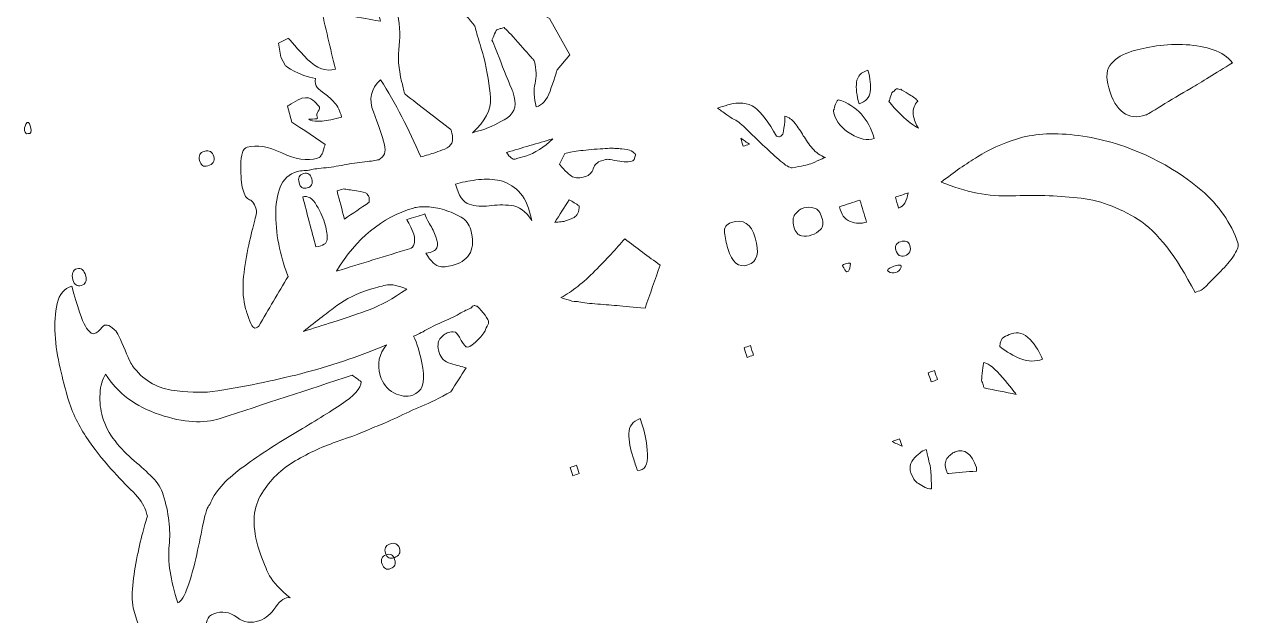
# Model space of a CAD drawing. Header units: millimetres. Extents: x 300.3 to 376.3, y -228.9 to -193.5.
# Drawn here: x 301.38 to 309.48, y -203.67 to -199.72 of the extents above; entities that cross this region are included whole.
import ezdxf

# ---------------------------------------------------------------- set-up
doc = ezdxf.new("R2010")
doc.units = ezdxf.units.MM
doc.header["$MEASUREMENT"] = 0
doc.layers.add('Homecoming', color=7, linetype='Continuous', lineweight=0)

msp = doc.modelspace()

# ---------------------------------------------------------------- linework, layer by layer
at = {"layer": 'Homecoming', "color": 18, "lineweight": 9, "true_color": 0x000000}
for points, knots in [([(302.9309, -200.9654), (302.9328, -200.9732), (302.9276, -201.0007), (302.9154, -201.0474), (302.9032, -201.0941), (302.8894, -201.1518), (302.8741, -201.2213), (302.859, -201.2905), (302.8483, -201.3604), (302.8431, -201.4313), (302.838, -201.5022), (302.8432, -201.5652), (302.8587, -201.621), (302.8609, -201.6287), (302.8696, -201.6566), (302.8862, -201.7032), (302.9024, -201.7502), (302.9225, -201.7612), (302.9462, -201.7365), (303.0107, -201.6256), (303.0757, -201.5151), (303.1411, -201.405), (303.1198, -201.3514), (303.1014, -201.2888), (303.0849, -201.2165), (303.0684, -201.1438), (303.0599, -201.0711), (303.0596, -200.9988), (303.0588, -200.9257), (303.0683, -200.8629), (303.0887, -200.81), (303.1086, -200.7571), (303.1472, -200.7229), (303.2043, -200.7065), (303.2159, -200.7034), (303.2304, -200.7008), (303.2485, -200.7001), (303.2667, -200.6991), (303.279, -200.6981), (303.2845, -200.6964), (303.3017, -200.6916), (303.3322, -200.6868), (303.3776, -200.6822), (303.4223, -200.678), (303.468, -200.6711), (303.5147, -200.6622), (303.5617, -200.6528), (303.6073, -200.646), (303.652, -200.6415), (303.6969, -200.6369), (303.7279, -200.6324), (303.7452, -200.6274), (303.7826, -200.6079), (303.7959, -200.5748), (303.784, -200.528), (303.768, -200.4651), (303.743, -200.3928), (303.7102, -200.3092), (303.6771, -200.226), (303.6931, -200.154), (303.7578, -200.0947), (303.8574, -200.252), (303.9463, -200.4236), (304.0255, -200.609), (304.0426, -200.6041), (304.0598, -200.5991), (304.077, -200.5941), (304.1053, -200.5858), (304.1419, -200.5733), (304.1865, -200.5563), (304.2311, -200.5389), (304.2466, -200.5032), (304.2327, -200.4494), (304.2307, -200.4418), (304.2288, -200.4341), (304.2268, -200.4265), (304.1239, -200.3481), (304.0211, -200.2688), (303.9186, -200.1885), (303.9118, -200.1611), (303.905, -200.1338), (303.8983, -200.1064), (303.8773, -200.02), (303.8717, -199.9399), (303.8814, -199.8664), (303.891, -199.7926), (303.886, -199.7127), (303.8658, -199.6259), (303.9463, -199.605), (304.0345, -199.5926), (304.1312, -199.5882), (304.2275, -199.5835), (304.3123, -199.6337), (304.3859, -199.7378), (304.3894, -199.7531), (304.3992, -199.7877), (304.4152, -199.8408), (304.4312, -199.8942), (304.4412, -199.9284), (304.4453, -199.9438), (304.4699, -200.0439), (304.4846, -200.1344), (304.4901, -200.2152), (304.495, -200.2957), (304.4549, -200.3731), (304.3699, -200.4473), (304.3928, -200.4407), (304.4157, -200.4341), (304.4386, -200.4275), (304.4727, -200.4177), (304.5208, -200.3955), (304.5822, -200.3614), (304.6437, -200.3274), (304.6659, -200.276), (304.6485, -200.2074), (304.6456, -200.1959), (304.6427, -200.1844), (304.6398, -200.1729), (304.6285, -200.1515), (304.6051, -200.0969), (304.5711, -200.0078), (304.5366, -199.9189), (304.5132, -199.8593), (304.4997, -199.8304), (304.5041, -199.8212), (304.5094, -199.8073), (304.5174, -199.7888), (304.5247, -199.7701), (304.5321, -199.7601), (304.5374, -199.7587), (304.5432, -199.7571), (304.549, -199.7556), (304.5547, -199.754), (304.5633, -199.7517), (304.5718, -199.7494), (304.5804, -199.7471), (304.5956, -199.7594), (304.6264, -199.792), (304.6727, -199.8449), (304.7193, -199.8972), (304.7511, -199.9334), (304.7685, -199.9531), (304.776, -199.959), (304.7807, -199.9661), (304.7826, -199.9737), (304.7957, -200.0267), (304.7977, -200.0752), (304.7871, -200.119), (304.7763, -200.1628), (304.779, -200.215), (304.7947, -200.2757), (304.8348, -200.2643), (304.8653, -200.2289), (304.8873, -200.1701), (304.9087, -200.1111), (304.9343, -200.029), (304.9343, -200.029), (304.9343, -200.029), (305.0184, -199.929), (305.0184, -199.929), (305.0184, -199.929), (304.883, -199.6862), (304.883, -199.6862), (304.883, -199.6862), (304.7756, -199.6232), (304.7756, -199.6232), (304.7756, -199.6232), (304.6519, -199.5542), (304.6255, -199.5326), (304.5992, -199.5107), (304.5791, -199.4974), (304.5657, -199.493), (304.5453, -199.4816), (304.5041, -199.4825), (304.443, -199.4944), (304.3817, -199.5061), (304.339, -199.4861), (304.3147, -199.4348), (304.3986, -199.4296), (304.4698, -199.407), (304.5276, -199.3675), (304.5855, -199.3282), (304.5995, -199.2428), (304.5698, -199.1111), (304.5647, -199.0876), (304.5486, -199.0715), (304.5222, -199.0616), (304.4956, -199.0515), (304.4766, -199.0483), (304.4649, -199.0511), (304.4744, -199.0939), (304.484, -199.1366), (304.4936, -199.1793), (304.4881, -199.1807), (304.4814, -199.1844), (304.4734, -199.1907), (304.4659, -199.1967), (304.4588, -199.2003), (304.4531, -199.2018), (304.4415, -199.2047), (304.4164, -199.1987), (304.3764, -199.1843), (304.3364, -199.1696), (304.3119, -199.1672), (304.3019, -199.1782), (304.2962, -199.1796), (304.293, -199.1988), (304.2922, -199.2364), (304.2917, -199.2737), (304.2891, -199.2969), (304.2852, -199.3063), (304.2751, -199.3168), (304.2679, -199.3233), (304.2622, -199.3247), (304.2555, -199.3222), (304.2488, -199.3197), (304.2422, -199.3173), (304.2259, -199.2718), (304.2009, -199.2095), (304.1681, -199.1308), (304.1359, -199.0519), (304.0907, -199.0192), (304.033, -199.0334), (304.0485, -199.1045), (304.0642, -199.1755), (304.0801, -199.2463), (304.017, -199.2621), (303.9731, -199.2627), (303.9485, -199.2481), (303.9237, -199.2333), (303.9041, -199.213), (303.8895, -199.1878), (303.8743, -199.162), (303.8605, -199.1401), (303.8475, -199.1226), (303.8346, -199.1052), (303.8108, -199.1003), (303.7762, -199.1087), (303.7129, -199.1242), (303.653, -199.1622), (303.5961, -199.2224), (303.5399, -199.2826), (303.4899, -199.3392), (303.4474, -199.3923), (303.5005, -199.4127), (303.559, -199.4445), (303.6238, -199.4872), (303.6879, -199.5294), (303.7297, -199.59), (303.748, -199.6692), (303.7507, -199.6811), (303.7535, -199.693), (303.7563, -199.7049), (303.7181, -199.6979), (303.656, -199.6872), (303.57, -199.6713), (303.4841, -199.6558), (303.4137, -199.6336), (303.3586, -199.6054), (303.3907, -199.7455), (303.4234, -199.8852), (303.4569, -200.0243), (303.394, -200.0411), (303.3322, -200.0201), (303.272, -199.9591), (303.212, -199.8985), (303.1439, -199.8179), (303.1439, -199.8179), (303.1439, -199.8179), (303.0773, -199.8507), (303.0773, -199.8507), (303.0773, -199.8507), (303.0943, -199.9451), (303.0943, -199.9451), (303.0943, -199.9451), (303.1253, -200.0009), (303.1253, -200.0009), (303.1253, -200.0009), (303.2113, -200.0691), (303.325, -200.0853), (303.3192, -200.1123), (303.323, -200.1326), (303.3353, -200.1461), (303.3476, -200.1597), (303.3651, -200.1743), (303.3871, -200.1894), (303.4091, -200.2044), (303.4303, -200.2242), (303.4517, -200.2479), (303.4728, -200.2717), (303.4882, -200.3034), (303.4981, -200.3432), (303.3954, -200.3719), (303.3253, -200.3787), (303.2876, -200.3633), (303.2504, -200.348), (303.3541, -200.3672), (303.3362, -200.3423), (303.3177, -200.3175), (303.3687, -200.29), (303.3455, -200.2706), (303.3223, -200.2511), (303.3028, -200.1994), (303.2339, -200.2179), (303.211, -200.2241), (303.1377, -200.2706), (303.1377, -200.2706), (303.1377, -200.2706), (303.1672, -200.3776), (303.1672, -200.3776), (303.1672, -200.3776), (303.3204, -200.4775), (303.3883, -200.5264), (303.3846, -200.5357), (303.3803, -200.5499), (303.3759, -200.5682), (303.3709, -200.5866), (303.3664, -200.5962), (303.3605, -200.5978), (303.3626, -200.606), (303.3546, -200.6124), (303.338, -200.6171), (303.2693, -200.6367), (303.1896, -200.6255), (303.0994, -200.5822), (303.0088, -200.539), (302.932, -200.5262), (302.8691, -200.5437), (302.8407, -200.5516), (302.8265, -200.5925), (302.8265, -200.6658), (302.8266, -200.7387), (302.8311, -200.7915), (302.8394, -200.8239), (302.8495, -200.8638), (302.8647, -200.8875), (302.885, -200.8946), (302.9052, -200.9018), (302.9204, -200.9253), (302.9309, -200.9654)], [0, 0, 0, 0, 1, 1, 1, 2, 2, 2, 3, 3, 3, 4, 4, 4, 5, 5, 5, 6, 6, 6, 7, 7, 7, 8, 8, 8, 9, 9, 9, 10, 10, 10, 11, 11, 11, 12, 12, 12, 13, 13, 13, 14, 14, 14, 15, 15, 15, 16, 16, 16, 17, 17, 17, 18, 18, 18, 19, 19, 19, 20, 20, 20, 21, 21, 21, 22, 22, 22, 23, 23, 23, 24, 24, 24, 25, 25, 25, 26, 26, 26, 27, 27, 27, 28, 28, 28, 29, 29, 29, 30, 30, 30, 31, 31, 31, 32, 32, 32, 33, 33, 33, 34, 34, 34, 35, 35, 35, 36, 36, 36, 37, 37, 37, 38, 38, 38, 39, 39, 39, 40, 40, 40, 41, 41, 41, 42, 42, 42, 43, 43, 43, 44, 44, 44, 45, 45, 45, 46, 46, 46, 47, 47, 47, 48, 48, 48, 49, 49, 49, 50, 50, 50, 51, 51, 51, 52, 52, 52, 53, 53, 53, 54, 54, 54, 55, 55, 55, 56, 56, 56, 57, 57, 57, 58, 58, 58, 59, 59, 59, 60, 60, 60, 61, 61, 61, 62, 62, 62, 63, 63, 63, 64, 64, 64, 65, 65, 65, 66, 66, 66, 67, 67, 67, 68, 68, 68, 69, 69, 69, 70, 70, 70, 71, 71, 71, 72, 72, 72, 73, 73, 73, 74, 74, 74, 75, 75, 75, 76, 76, 76, 77, 77, 77, 78, 78, 78, 79, 79, 79, 80, 80, 80, 81, 81, 81, 82, 82, 82, 83, 83, 83, 84, 84, 84, 85, 85, 85, 86, 86, 86, 87, 87, 87, 88, 88, 88, 89, 89, 89, 90, 90, 90, 91, 91, 91, 92, 92, 92, 93, 93, 93, 94, 94, 94, 95, 95, 95, 96, 96, 96, 97, 97, 97, 98, 98, 98, 99, 99, 99, 100, 100, 100, 101, 101, 101, 102, 102, 102, 103, 103, 103, 104, 104, 104, 105, 105, 105, 106, 106, 106, 107, 107, 107, 108, 108, 108, 109, 109, 109, 110, 110, 110, 111, 111, 111, 112, 112, 112, 113, 113, 113, 113]), ([(308.7632, -199.9049), (308.8086, -199.8909), (308.8632, -199.8788), (308.9289, -199.8691), (308.994, -199.8595), (309.0594, -199.8568), (309.1255, -199.8609), (309.1913, -199.8653), (309.2522, -199.8761), (309.3065, -199.8945), (309.3609, -199.9124), (309.4035, -199.9414), (309.4337, -199.9811), (309.3183, -200.0536), (309.2263, -200.1101), (309.1581, -200.1504), (309.0893, -200.1904), (309.0231, -200.2297), (308.9604, -200.2684), (308.8969, -200.307), (308.8631, -200.3273), (308.8573, -200.3292), (308.739, -200.3681), (308.6558, -200.3083), (308.6098, -200.1487), (308.5887, -200.0755), (308.5949, -200.0209), (308.6281, -199.9852), (308.6611, -199.9491), (308.7065, -199.9226), (308.7632, -199.9049)], [0, 0, 0, 0, 1, 1, 1, 2, 2, 2, 3, 3, 3, 4, 4, 4, 5, 5, 5, 6, 6, 6, 7, 7, 7, 8, 8, 8, 9, 9, 9, 10, 10, 10, 10]), ([(307.0051, -200.0307), (307.0204, -200.087), (307.0253, -200.1351), (307.0211, -200.1746), (307.0161, -200.2143), (306.991, -200.2408), (306.9458, -200.2548), (306.9299, -200.1981), (306.9248, -200.1503), (306.9295, -200.1106), (306.9343, -200.0708), (306.9593, -200.0444), (307.0051, -200.0307)], [0, 0, 0, 0, 1, 1, 1, 2, 2, 2, 3, 3, 3, 4, 4, 4, 4]), ([(307.1958, -200.1558), (307.2014, -200.154), (307.2058, -200.1543), (307.2101, -200.157), (307.2138, -200.1596), (307.2185, -200.16), (307.224, -200.1583), (307.2318, -200.1636), (307.2502, -200.1749), (307.28, -200.1923), (307.3095, -200.2098), (307.3287, -200.2249), (307.3385, -200.2368), (307.3136, -200.2596), (307.3034, -200.2892), (307.3076, -200.3258), (307.3119, -200.3625), (307.3234, -200.3926), (307.3428, -200.417), (307.3064, -200.3981), (307.2691, -200.3699), (307.2312, -200.3326), (307.1927, -200.2951), (307.1639, -200.2642), (307.1451, -200.2396), (307.1487, -200.2307), (307.1528, -200.2181), (307.1577, -200.2015), (307.1622, -200.1849), (307.1672, -200.1756), (307.1731, -200.1738), (307.1788, -200.1721), (307.1823, -200.1691), (307.1847, -200.1647), (307.1865, -200.1602), (307.1903, -200.1575), (307.1958, -200.1558)], [0, 0, 0, 0, 1, 1, 1, 2, 2, 2, 3, 3, 3, 4, 4, 4, 5, 5, 5, 6, 6, 6, 7, 7, 7, 8, 8, 8, 9, 9, 9, 10, 10, 10, 11, 11, 11, 12, 12, 12, 12]), ([(306.3953, -200.4699), (306.3442, -200.3763), (306.2966, -200.3128), (306.2508, -200.2799), (306.2053, -200.2464), (306.1454, -200.2408), (306.0711, -200.2628), (306.0484, -200.2696), (306.0257, -200.2763), (306.003, -200.2831), (306.0181, -200.2944), (306.0391, -200.3097), (306.0659, -200.3293), (306.0926, -200.3487), (306.1128, -200.3601), (306.1259, -200.3643), (306.1489, -200.3809), (306.177, -200.4057), (306.2107, -200.4384), (306.2442, -200.4711), (306.2803, -200.5054), (306.3175, -200.5405), (306.355, -200.5759), (306.3905, -200.6078), (306.4232, -200.6365), (306.4556, -200.665), (306.4816, -200.6802), (306.5008, -200.6821), (306.5649, -200.6695), (306.6031, -200.6615), (306.6141, -200.658), (306.6256, -200.6543), (306.6436, -200.6467), (306.6679, -200.6351), (306.6926, -200.6234), (306.7103, -200.6162), (306.7218, -200.6125), (306.6871, -200.6003), (306.6584, -200.5803), (306.6356, -200.5524), (306.6121, -200.5251), (306.5924, -200.4964), (306.5746, -200.4672), (306.5575, -200.4376), (306.5388, -200.4101), (306.5198, -200.385), (306.5005, -200.3599), (306.4773, -200.3436), (306.4509, -200.3362), (306.4526, -200.3431), (306.4522, -200.363), (306.4484, -200.3951), (306.4446, -200.4273), (306.4415, -200.4478), (306.4378, -200.4569), (306.4282, -200.4676), (306.4211, -200.4737), (306.4154, -200.4755), (306.4087, -200.4736), (306.402, -200.4718), (306.3953, -200.4699)], [0, 0, 0, 0, 1, 1, 1, 2, 2, 2, 3, 3, 3, 4, 4, 4, 5, 5, 5, 6, 6, 6, 7, 7, 7, 8, 8, 8, 9, 9, 9, 10, 10, 10, 11, 11, 11, 12, 12, 12, 13, 13, 13, 14, 14, 14, 15, 15, 15, 16, 16, 16, 17, 17, 17, 18, 18, 18, 19, 19, 19, 20, 20, 20, 20]), ([(306.809, -200.2275), (306.9306, -200.2674), (307.0098, -200.3538), (307.0476, -200.4869), (307.0019, -200.5012), (306.9496, -200.4908), (306.8906, -200.4557), (306.8315, -200.4205), (306.7941, -200.3743), (306.7785, -200.3175), (306.7775, -200.314), (306.7766, -200.3104), (306.7756, -200.3068), (306.7736, -200.2999), (306.7753, -200.2951), (306.781, -200.2935), (306.779, -200.2865), (306.7817, -200.2744), (306.7894, -200.2566), (306.7964, -200.2387), (306.8036, -200.2292), (306.809, -200.2275)], [0, 0, 0, 0, 1, 1, 1, 2, 2, 2, 3, 3, 3, 4, 4, 4, 5, 5, 5, 6, 6, 6, 7, 7, 7, 7]), ([(301.4089, -200.4535), (301.3973, -200.4567), (301.3897, -200.4498), (301.3858, -200.4331), (301.3838, -200.4245), (301.3863, -200.4102), (301.394, -200.3904), (301.4069, -200.369), (301.4176, -200.3752), (301.4257, -200.409), (301.4336, -200.4427), (301.4278, -200.4576), (301.4089, -200.4535)], [0, 0, 0, 0, 1, 1, 1, 2, 2, 2, 3, 3, 3, 4, 4, 4, 4]), ([(304.9054, -200.4881), (304.8028, -200.5183), (304.7001, -200.5485), (304.5974, -200.5787), (304.6189, -200.6132), (304.6379, -200.6281), (304.6552, -200.623), (304.678, -200.6163), (304.7009, -200.6095), (304.7238, -200.6027), (304.7864, -200.5843), (304.8467, -200.5458), (304.9054, -200.4881)], [0, 0, 0, 0, 1, 1, 1, 2, 2, 2, 3, 3, 3, 4, 4, 4, 4]), ([(306.2164, -200.5249), (306.1971, -200.5111), (306.1778, -200.4974), (306.1584, -200.4836), (306.1634, -200.5018), (306.1684, -200.52), (306.1734, -200.5381), (306.1877, -200.5337), (306.2021, -200.5293), (306.2164, -200.5249)], [0, 0, 0, 0, 1, 1, 1, 2, 2, 2, 3, 3, 3, 3]), ([(307.9942, -200.4899), (307.898, -200.5211), (307.8115, -200.56), (307.7357, -200.6072), (307.6599, -200.6544), (307.579, -200.7107), (307.4932, -200.7766), (307.6554, -200.8441), (307.8121, -200.8739), (307.9623, -200.8681), (308.1127, -200.8625), (308.2587, -200.8666), (308.3998, -200.8809), (308.5412, -200.8947), (308.6757, -200.9434), (308.8049, -201.0253), (308.9341, -201.1071), (309.0593, -201.2704), (309.1848, -201.5119), (309.1987, -201.5068), (309.2126, -201.5015), (309.2266, -201.4964), (309.2322, -201.4943), (309.2493, -201.4788), (309.2771, -201.4507), (309.3053, -201.4221), (309.3358, -201.3914), (309.3684, -201.3577), (309.401, -201.324), (309.4276, -201.2911), (309.4482, -201.2586), (309.4689, -201.226), (309.4757, -201.2003), (309.4695, -201.1815), (309.4254, -201.048), (309.344, -200.9312), (309.2247, -200.8297), (309.1053, -200.7281), (308.9725, -200.646), (308.8263, -200.5834), (308.6797, -200.5202), (308.5318, -200.4801), (308.381, -200.4633), (308.2305, -200.4467), (308.1012, -200.4553), (307.9942, -200.4899)], [0, 0, 0, 0, 1, 1, 1, 2, 2, 2, 3, 3, 3, 4, 4, 4, 5, 5, 5, 6, 6, 6, 7, 7, 7, 8, 8, 8, 9, 9, 9, 10, 10, 10, 11, 11, 11, 12, 12, 12, 13, 13, 13, 14, 14, 14, 15, 15, 15, 15]), ([(302.6461, -200.6059), (302.638, -200.5736), (302.6169, -200.5622), (302.5828, -200.5717), (302.554, -200.5796), (302.5435, -200.5998), (302.5516, -200.6322), (302.5598, -200.6646), (302.5782, -200.6771), (302.6071, -200.669), (302.6411, -200.6595), (302.654, -200.6381), (302.6461, -200.6059)], [0, 0, 0, 0, 1, 1, 1, 2, 2, 2, 3, 3, 3, 4, 4, 4, 4]), ([(304.9864, -200.5858), (304.9744, -200.6097), (304.9625, -200.6337), (304.9506, -200.6576), (304.9874, -200.7031), (305.0165, -200.731), (305.0376, -200.7407), (305.0588, -200.7506), (305.0861, -200.7503), (305.1206, -200.74), (305.1489, -200.7315), (305.1672, -200.7137), (305.1754, -200.6873), (305.1831, -200.6606), (305.2016, -200.6429), (305.2301, -200.6342), (305.2753, -200.6206), (305.2656, -200.6232), (305.3172, -200.6317), (305.3687, -200.64), (305.393, -200.6491), (305.4386, -200.6352), (305.4528, -200.6309), (305.4561, -200.5909), (305.4561, -200.5909), (305.4561, -200.5909), (305.4335, -200.5605), (305.3826, -200.5561), (305.3321, -200.5512), (305.3414, -200.5567), (305.3091, -200.5502), (305.2784, -200.5512), (305.2358, -200.5537), (305.182, -200.5581), (305.1276, -200.5622), (305.0829, -200.5673), (305.0477, -200.5738), (305.0127, -200.5798), (304.992, -200.5843), (304.9864, -200.5858)], [0, 0, 0, 0, 1, 1, 1, 2, 2, 2, 3, 3, 3, 4, 4, 4, 5, 5, 5, 6, 6, 6, 7, 7, 7, 8, 8, 8, 9, 9, 9, 10, 10, 10, 11, 11, 11, 12, 12, 12, 13, 13, 13, 13]), ([(303.2998, -200.7558), (303.2913, -200.7239), (303.2732, -200.7121), (303.2447, -200.7203), (303.2159, -200.7284), (303.2061, -200.7484), (303.2143, -200.7804), (303.2226, -200.8122), (303.2406, -200.8239), (303.2694, -200.8155), (303.2977, -200.8073), (303.308, -200.7874), (303.2998, -200.7558)], [0, 0, 0, 0, 1, 1, 1, 2, 2, 2, 3, 3, 3, 4, 4, 4, 4]), ([(304.7505, -200.9752), (304.7318, -200.9074), (304.7029, -200.8565), (304.6629, -200.8236), (304.6231, -200.7903), (304.581, -200.7701), (304.536, -200.7631), (304.4911, -200.756), (304.4433, -200.7559), (304.3927, -200.7625), (304.3427, -200.7694), (304.297, -200.7785), (304.2576, -200.7903), (304.2778, -200.8672), (304.3082, -200.912), (304.3488, -200.9247), (304.3891, -200.937), (304.4332, -200.9402), (304.4807, -200.9342), (304.5281, -200.9279), (304.5777, -200.9276), (304.628, -200.9326), (304.6785, -200.9377), (304.7247, -200.9708), (304.7661, -201.0316), (304.7609, -201.0128), (304.7557, -200.994), (304.7505, -200.9752)], [0, 0, 0, 0, 1, 1, 1, 2, 2, 2, 3, 3, 3, 4, 4, 4, 5, 5, 5, 6, 6, 6, 7, 7, 7, 8, 8, 8, 9, 9, 9, 9]), ([(303.6806, -200.8733), (303.6756, -200.8665), (303.6707, -200.8596), (303.6657, -200.8527), (303.658, -200.8464), (303.6349, -200.8404), (303.5965, -200.8349), (303.5581, -200.8293), (303.5294, -200.8249), (303.5103, -200.8222), (303.4961, -200.8264), (303.4818, -200.8305), (303.4676, -200.8347), (303.4841, -200.8976), (303.5007, -200.9604), (303.5174, -201.0231), (303.572, -200.9858), (303.6266, -200.9485), (303.6812, -200.9113), (303.6824, -200.8936), (303.6826, -200.8814), (303.6806, -200.8733)], [0, 0, 0, 0, 1, 1, 1, 2, 2, 2, 3, 3, 3, 4, 4, 4, 5, 5, 5, 6, 6, 6, 7, 7, 7, 7]), ([(303.3895, -201.0612), (303.379, -201.0217), (303.3596, -200.9789), (303.3317, -200.9315), (303.3042, -200.8841), (303.2731, -200.8658), (303.2391, -200.8757), (303.2681, -200.9867), (303.2974, -201.0973), (303.3273, -201.2077), (303.3748, -201.2017), (303.3997, -201.1858), (303.4019, -201.1596), (303.404, -201.1338), (303.4, -201.1005), (303.3895, -201.0612)], [0, 0, 0, 0, 1, 1, 1, 2, 2, 2, 3, 3, 3, 4, 4, 4, 5, 5, 5, 5]), ([(305.015, -200.894), (304.9826, -200.9444), (304.9503, -200.995), (304.9181, -201.0457), (304.9237, -201.0439), (304.9342, -201.0426), (304.9498, -201.0422), (304.9646, -201.0414), (304.9779, -201.0393), (304.9896, -201.0357), (305.0067, -201.0302), (305.0255, -201.0226), (305.0477, -201.0117), (305.0691, -201.0006), (305.0804, -200.9751), (305.0813, -200.9343), (305.0592, -200.9209), (305.0371, -200.9074), (305.015, -200.894)], [0, 0, 0, 0, 1, 1, 1, 2, 2, 2, 3, 3, 3, 4, 4, 4, 5, 5, 5, 6, 6, 6, 6]), ([(306.9522, -200.8965), (306.907, -200.9113), (306.8617, -200.926), (306.8165, -200.9408), (306.8253, -200.9916), (306.8485, -201.0242), (306.8873, -201.0388), (306.9256, -201.0531), (306.9614, -201.0546), (306.9957, -201.0433), (306.9811, -200.9944), (306.9666, -200.9455), (306.9522, -200.8965)], [0, 0, 0, 0, 1, 1, 1, 2, 2, 2, 3, 3, 3, 4, 4, 4, 4]), ([(307.2729, -200.8488), (307.2446, -200.8581), (307.2162, -200.8674), (307.1879, -200.8767), (307.1951, -200.901), (307.2022, -200.9253), (307.2095, -200.9496), (307.2433, -200.9384), (307.2643, -200.9048), (307.2729, -200.8488)], [0, 0, 0, 0, 1, 1, 1, 2, 2, 2, 3, 3, 3, 3]), ([(303.977, -200.9493), (303.7666, -201.0123), (303.5948, -201.1517), (303.464, -201.3704), (303.6259, -201.3206), (303.7879, -201.2709), (303.9498, -201.2211), (303.9837, -201.2108), (303.9932, -201.1782), (303.9784, -201.1245), (303.972, -201.1012), (303.9634, -201.0807), (303.9527, -201.0632), (303.9413, -201.0454), (303.9347, -201.0327), (303.9329, -201.0252), (303.9727, -201.0132), (304.0125, -201.0012), (304.0523, -200.9892), (304.0566, -201.0044), (304.0675, -201.0264), (304.0841, -201.0546), (304.1012, -201.0827), (304.1154, -201.1119), (304.1265, -201.1417), (304.1377, -201.1715), (304.1399, -201.1959), (304.1327, -201.2148), (304.1259, -201.2336), (304.101, -201.2453), (304.0592, -201.2501), (304.0934, -201.3065), (304.1249, -201.3361), (304.1539, -201.3395), (304.1826, -201.3432), (304.2142, -201.3395), (304.2479, -201.3291), (304.3559, -201.2951), (304.3921, -201.2175), (304.3585, -201.0956), (304.348, -201.0573), (304.3263, -201.0286), (304.2937, -201.0095), (304.2606, -200.9907), (304.2242, -200.9749), (304.1837, -200.9621), (304.1432, -200.9494), (304.1048, -200.9422), (304.0673, -200.9409), (304.0298, -200.9395), (303.9997, -200.9425), (303.977, -200.9493)], [0, 0, 0, 0, 1, 1, 1, 2, 2, 2, 3, 3, 3, 4, 4, 4, 5, 5, 5, 6, 6, 6, 7, 7, 7, 8, 8, 8, 9, 9, 9, 10, 10, 10, 11, 11, 11, 12, 12, 12, 13, 13, 13, 14, 14, 14, 15, 15, 15, 16, 16, 16, 17, 17, 17, 17]), ([(306.5775, -200.9489), (306.555, -200.9562), (306.5358, -200.9701), (306.5201, -200.9906), (306.504, -201.0114), (306.5018, -201.0392), (306.5121, -201.0749), (306.5226, -201.1104), (306.5393, -201.1303), (306.5625, -201.1343), (306.5855, -201.1385), (306.608, -201.1365), (306.6306, -201.1292), (306.6531, -201.1217), (306.6727, -201.1097), (306.6893, -201.0925), (306.7059, -201.0753), (306.7094, -201.0491), (306.6988, -201.0138), (306.6883, -200.9785), (306.6711, -200.957), (306.6472, -200.9493), (306.6232, -200.9417), (306.6, -200.9416), (306.5775, -200.9489)], [0, 0, 0, 0, 1, 1, 1, 2, 2, 2, 3, 3, 3, 4, 4, 4, 5, 5, 5, 6, 6, 6, 7, 7, 7, 8, 8, 8, 8]), ([(306.095, -201.0459), (306.0609, -201.0569), (306.0459, -201.0797), (306.0498, -201.1138), (306.0537, -201.148), (306.0608, -201.183), (306.0716, -201.219), (306.0992, -201.3125), (306.144, -201.3492), (306.206, -201.3286), (306.2679, -201.3079), (306.2841, -201.2474), (306.2546, -201.1473), (306.2275, -201.0544), (306.1741, -201.0204), (306.095, -201.0459)], [0, 0, 0, 0, 1, 1, 1, 2, 2, 2, 3, 3, 3, 4, 4, 4, 5, 5, 5, 5]), ([(305.3845, -201.1543), (305.329, -201.2201), (305.2629, -201.2914), (305.1862, -201.369), (305.1099, -201.4464), (305.0342, -201.5054), (304.9595, -201.5464), (304.9731, -201.5499), (304.9921, -201.5561), (305.0162, -201.5644), (305.0403, -201.5728), (305.0577, -201.5752), (305.0692, -201.5715), (305.0961, -201.5788), (305.1351, -201.5844), (305.1856, -201.5881), (305.2366, -201.5915), (305.2859, -201.5955), (305.3335, -201.5999), (305.3812, -201.604), (305.4435, -201.6096), (305.5202, -201.6164), (305.5534, -201.5209), (305.587, -201.4257), (305.6209, -201.3307), (305.542, -201.2725), (305.4632, -201.2137), (305.3845, -201.1543)], [0, 0, 0, 0, 1, 1, 1, 2, 2, 2, 3, 3, 3, 4, 4, 4, 5, 5, 5, 6, 6, 6, 7, 7, 7, 8, 8, 8, 9, 9, 9, 9]), ([(307.2847, -201.1986), (307.2761, -201.1707), (307.2551, -201.1629), (307.2216, -201.174), (307.1931, -201.1837), (307.1832, -201.2022), (307.1916, -201.2301), (307.2022, -201.2647), (307.2218, -201.2769), (307.2502, -201.2674), (307.2834, -201.2559), (307.2953, -201.2331), (307.2847, -201.1986)], [0, 0, 0, 0, 1, 1, 1, 2, 2, 2, 3, 3, 3, 4, 4, 4, 4]), ([(306.8878, -201.3332), (306.8945, -201.3152), (306.8841, -201.3113), (306.8561, -201.3208), (306.8332, -201.3285), (306.8298, -201.3372), (306.8456, -201.3476), (306.8521, -201.3685), (306.8606, -201.377), (306.8722, -201.3731), (306.8775, -201.3713), (306.883, -201.3582), (306.8878, -201.3332)], [0, 0, 0, 0, 1, 1, 1, 2, 2, 2, 3, 3, 3, 4, 4, 4, 4]), ([(307.2267, -201.344), (307.2338, -201.3263), (307.2177, -201.3244), (307.1783, -201.3379), (307.139, -201.3514), (307.1271, -201.363), (307.1425, -201.3729), (307.1583, -201.3829), (307.174, -201.385), (307.1911, -201.3792), (307.208, -201.3735), (307.2201, -201.3614), (307.2267, -201.344)], [0, 0, 0, 0, 1, 1, 1, 2, 2, 2, 3, 3, 3, 4, 4, 4, 4]), ([(301.7933, -201.4033), (301.7824, -201.3618), (301.7631, -201.3452), (301.7343, -201.3537), (301.7059, -201.362), (301.6971, -201.3866), (301.708, -201.4284), (301.7167, -201.4615), (301.7355, -201.4736), (301.7637, -201.4652), (301.7925, -201.4568), (301.802, -201.4361), (301.7933, -201.4033)], [0, 0, 0, 0, 1, 1, 1, 2, 2, 2, 3, 3, 3, 4, 4, 4, 4]), ([(301.7006, -201.4705), (301.6496, -201.4855), (301.6169, -201.5242), (301.6025, -201.5867), (301.5885, -201.6486), (301.5839, -201.7174), (301.5888, -201.792), (301.5935, -201.8663), (301.605, -201.9413), (301.6229, -202.0164), (301.6404, -202.0913), (301.655, -202.1494), (301.6667, -202.1905), (301.6967, -202.2971), (301.7396, -202.3909), (301.7941, -202.4716), (301.8482, -202.5521), (301.9036, -202.6232), (301.9588, -202.685), (302.0145, -202.7466), (302.0646, -202.7987), (302.1085, -202.8418), (302.1523, -202.8845), (302.1804, -202.9258), (302.1929, -202.9658), (302.1967, -202.9779), (302.2004, -202.99), (302.2041, -203.0021), (302.1979, -203.0217), (302.1875, -203.0586), (302.1729, -203.1126), (302.1585, -203.166), (302.1447, -203.2265), (302.1316, -203.2931), (302.1182, -203.3599), (302.1096, -203.4254), (302.1051, -203.4893), (302.1002, -203.5532), (302.1048, -203.6053), (302.1178, -203.6454), (302.2059, -203.9169), (302.2965, -204.1862), (302.3897, -204.4533), (302.4088, -204.508), (302.462, -204.566), (302.5493, -204.6251), (302.6366, -204.6844), (302.7353, -204.7386), (302.8449, -204.7877), (302.9545, -204.8369), (303.0587, -204.8784), (303.1572, -204.9132), (303.2557, -204.9479), (303.3246, -204.9658), (303.3634, -204.9672), (303.2958, -204.8377), (303.2592, -204.7495), (303.2519, -204.7044), (303.2451, -204.6591), (303.2538, -204.6272), (303.2788, -204.6084), (303.3036, -204.59), (303.3349, -204.575), (303.3723, -204.5648), (303.4096, -204.5541), (303.4408, -204.5135), (303.4658, -204.4429), (303.4743, -204.4138), (303.4855, -204.3788), (303.4995, -204.3388), (303.514, -204.2985), (303.5265, -204.2588), (303.5379, -204.2199), (303.5493, -204.1811), (303.5625, -204.1281), (303.5769, -204.0626), (303.5703, -204.0436), (303.5637, -204.0247), (303.5571, -204.0057), (303.5005, -204.0962), (303.452, -204.1562), (303.4119, -204.1847), (303.3711, -204.2136), (303.3123, -204.2425), (303.2345, -204.2728), (303.1401, -204.3093), (303.0311, -204.2996), (302.9069, -204.2418), (302.7826, -204.1841), (302.6965, -204.0841), (302.6489, -203.9434), (302.6329, -203.8963), (302.6173, -203.8403), (302.6019, -203.7757), (302.5864, -203.7106), (302.6016, -203.6701), (302.6461, -203.6538), (302.7022, -203.6336), (302.753, -203.6408), (302.7996, -203.6768), (302.8457, -203.7124), (302.8969, -203.7196), (302.9525, -203.6992), (302.9915, -203.6848), (303.0274, -203.6542), (303.0589, -203.608), (303.0904, -203.5616), (303.1227, -203.5407), (303.1557, -203.5464), (303.088, -203.4929), (303.0421, -203.4444), (303.0186, -203.4007), (302.9951, -203.3572), (302.9714, -203.2999), (302.949, -203.2299), (302.9013, -203.0814), (302.9042, -202.9604), (302.9565, -202.8687), (303.0089, -202.7768), (303.0807, -202.7025), (303.172, -202.6456), (303.2634, -202.5889), (303.3597, -202.5431), (303.4615, -202.5087), (303.5684, -202.4725), (303.654, -202.4386), (303.7196, -202.4082), (303.759, -202.3949), (303.8066, -202.374), (303.8638, -202.3466), (303.9208, -202.3186), (303.9764, -202.2936), (304.0318, -202.2708), (304.0868, -202.2476), (304.1515, -202.2153), (304.2262, -202.1737), (304.2598, -202.1206), (304.2935, -202.0676), (304.3272, -202.0146), (304.2996, -202.0071), (304.266, -201.9974), (304.2252, -201.9862), (304.1847, -201.9744), (304.1587, -201.9494), (304.1475, -201.9116), (304.1362, -201.8731), (304.1381, -201.8435), (304.1532, -201.8219), (304.1684, -201.7998), (304.1876, -201.7859), (304.21, -201.7783), (304.2215, -201.7745), (304.2368, -201.7737), (304.2561, -201.7758), (304.2639, -201.7814), (304.2769, -201.8001), (304.2957, -201.8313), (304.3141, -201.863), (304.326, -201.8776), (304.332, -201.8756), (304.34, -201.8813), (304.3584, -201.8708), (304.388, -201.8449), (304.4175, -201.8183), (304.4383, -201.7947), (304.4508, -201.7743), (304.4542, -201.765), (304.4595, -201.7529), (304.4678, -201.7378), (304.4755, -201.7227), (304.4787, -201.7113), (304.4765, -201.7039), (304.472, -201.6885), (304.4599, -201.6699), (304.4412, -201.647), (304.422, -201.6243), (304.4087, -201.6096), (304.4009, -201.604), (304.3941, -201.6021), (304.3874, -201.6001), (304.3806, -201.5981), (304.3747, -201.5999), (304.3674, -201.6063), (304.3586, -201.6177), (304.3415, -201.6233), (304.3154, -201.6356), (304.2809, -201.6553), (304.2463, -201.6746), (304.2087, -201.6932), (304.167, -201.7107), (304.1259, -201.7282), (304.088, -201.7468), (304.0534, -201.7666), (304.0188, -201.786), (303.993, -201.7984), (303.9761, -201.8039), (304.0013, -201.8464), (304.0218, -201.917), (304.0388, -202.0163), (304.0557, -202.1154), (304.0344, -202.1753), (303.9722, -202.1961), (303.9325, -202.2092), (303.8908, -202.2045), (303.8464, -202.1813), (303.8022, -202.1584), (303.7718, -202.1195), (303.7557, -202.0656), (303.7327, -201.9884), (303.7473, -201.9204), (303.798, -201.8616), (303.6045, -201.9411), (303.4143, -202.0056), (303.2273, -202.0534), (303.0402, -202.1013), (302.8428, -202.1413), (302.6356, -202.1733), (302.5574, -202.181), (302.4666, -202.1774), (302.3632, -202.1626), (302.26, -202.1469), (302.1733, -202.0931), (302.1038, -202.0002), (302.0936, -201.9854), (302.0742, -201.943), (302.045, -201.8725), (302.0163, -201.8017), (301.9951, -201.764), (301.9816, -201.759), (301.9477, -201.7251), (301.9212, -201.7199), (301.9031, -201.7433), (301.8848, -201.7667), (301.8674, -201.7808), (301.8502, -201.7862), (301.8331, -201.7913), (301.8135, -201.775), (301.7908, -201.7373), (301.7679, -201.6996), (301.738, -201.6111), (301.7006, -201.4705)], [0, 0, 0, 0, 1, 1, 1, 2, 2, 2, 3, 3, 3, 4, 4, 4, 5, 5, 5, 6, 6, 6, 7, 7, 7, 8, 8, 8, 9, 9, 9, 10, 10, 10, 11, 11, 11, 12, 12, 12, 13, 13, 13, 14, 14, 14, 15, 15, 15, 16, 16, 16, 17, 17, 17, 18, 18, 18, 19, 19, 19, 20, 20, 20, 21, 21, 21, 22, 22, 22, 23, 23, 23, 24, 24, 24, 25, 25, 25, 26, 26, 26, 27, 27, 27, 28, 28, 28, 29, 29, 29, 30, 30, 30, 31, 31, 31, 32, 32, 32, 33, 33, 33, 34, 34, 34, 35, 35, 35, 36, 36, 36, 37, 37, 37, 38, 38, 38, 39, 39, 39, 40, 40, 40, 41, 41, 41, 42, 42, 42, 43, 43, 43, 44, 44, 44, 45, 45, 45, 46, 46, 46, 47, 47, 47, 48, 48, 48, 49, 49, 49, 50, 50, 50, 51, 51, 51, 52, 52, 52, 53, 53, 53, 54, 54, 54, 55, 55, 55, 56, 56, 56, 57, 57, 57, 58, 58, 58, 59, 59, 59, 60, 60, 60, 61, 61, 61, 62, 62, 62, 63, 63, 63, 64, 64, 64, 65, 65, 65, 66, 66, 66, 67, 67, 67, 68, 68, 68, 69, 69, 69, 70, 70, 70, 71, 71, 71, 72, 72, 72, 73, 73, 73, 74, 74, 74, 75, 75, 75, 76, 76, 76, 77, 77, 77, 78, 78, 78, 79, 79, 79, 80, 80, 80, 80]), ([(303.6916, -201.4905), (303.6007, -201.519), (303.5261, -201.5549), (303.4674, -201.5986), (303.409, -201.6428), (303.3344, -201.6999), (303.2436, -201.7716), (303.3086, -201.751), (303.3736, -201.7305), (303.4387, -201.7098), (303.5349, -201.6794), (303.6181, -201.6509), (303.6879, -201.6247), (303.7576, -201.5983), (303.8393, -201.5535), (303.9323, -201.4907), (303.8764, -201.4666), (303.8332, -201.4563), (303.804, -201.4615), (303.7745, -201.4668), (303.7369, -201.4764), (303.6916, -201.4905)], [0, 0, 0, 0, 1, 1, 1, 2, 2, 2, 3, 3, 3, 4, 4, 4, 5, 5, 5, 6, 6, 6, 7, 7, 7, 7]), ([(307.9598, -201.7876), (308.0044, -201.7713), (308.0462, -201.7839), (308.0852, -201.8255), (308.1241, -201.8674), (308.1518, -201.9111), (308.1675, -201.9574), (308.1226, -201.9743), (308.075, -201.9732), (308.0249, -201.9547), (307.9746, -201.9357), (307.9275, -201.9083), (307.8841, -201.8715), (307.8861, -201.8408), (307.8951, -201.8203), (307.9109, -201.811), (307.9267, -201.8015), (307.9429, -201.7937), (307.9598, -201.7876)], [0, 0, 0, 0, 1, 1, 1, 2, 2, 2, 3, 3, 3, 4, 4, 4, 5, 5, 5, 6, 6, 6, 6]), ([(306.222, -201.8663), (306.2287, -201.8876), (306.2355, -201.909), (306.2422, -201.9302), (306.2282, -201.9351), (306.2142, -201.94), (306.2002, -201.945), (306.1934, -201.9236), (306.1867, -201.9024), (306.1799, -201.881), (306.1939, -201.8761), (306.208, -201.8712), (306.222, -201.8663)], [0, 0, 0, 0, 1, 1, 1, 2, 2, 2, 3, 3, 3, 4, 4, 4, 4]), ([(307.4482, -202.0319), (307.4549, -202.0523), (307.4618, -202.0726), (307.4686, -202.0929), (307.4547, -202.0981), (307.4407, -202.1033), (307.4268, -202.1084), (307.4199, -202.0881), (307.4132, -202.0677), (307.4063, -202.0473), (307.4203, -202.0422), (307.4342, -202.0371), (307.4482, -202.0319)], [0, 0, 0, 0, 1, 1, 1, 2, 2, 2, 3, 3, 3, 4, 4, 4, 4]), ([(307.7784, -201.9783), (307.8134, -201.988), (307.8543, -202.0219), (307.9025, -202.0793), (307.9501, -202.1364), (307.9804, -202.1738), (307.9928, -202.1918), (307.9217, -202.1774), (307.8506, -202.1628), (307.7796, -202.1478), (307.7773, -202.1412), (307.7751, -202.1346), (307.7728, -202.1279), (307.7693, -202.1178), (307.7659, -202.1078), (307.7625, -202.0976), (307.7633, -202.0821), (307.7655, -202.0605), (307.7687, -202.0329), (307.7721, -202.0051), (307.7754, -201.9872), (307.7784, -201.9783)], [0, 0, 0, 0, 1, 1, 1, 2, 2, 2, 3, 3, 3, 4, 4, 4, 5, 5, 5, 6, 6, 6, 7, 7, 7, 7]), ([(301.9252, -202.0561), (302.004, -202.1821), (302.1245, -202.2723), (302.2852, -202.3261), (302.4463, -202.3796), (302.5806, -202.3878), (302.6881, -202.3524), (302.9819, -202.2561), (303.2757, -202.1597), (303.5694, -202.0634), (303.5893, -202.0781), (303.6091, -202.0928), (303.6289, -202.1074), (303.6289, -202.1499), (303.582, -202.2011), (303.489, -202.2625), (303.3955, -202.3234), (303.2896, -202.3885), (303.1712, -202.4587), (303.0522, -202.5286), (302.9385, -202.6035), (302.8296, -202.684), (302.7204, -202.7646), (302.6502, -202.845), (302.6195, -202.9257), (302.6052, -202.9396), (302.5906, -202.9795), (302.5773, -203.0455), (302.5637, -203.1117), (302.5488, -203.1825), (302.5325, -203.2589), (302.516, -203.3351), (302.4965, -203.4058), (302.474, -203.4714), (302.4513, -203.5365), (302.4288, -203.5736), (302.4065, -203.5815), (302.3576, -203.4311), (302.3387, -203.3025), (302.3491, -203.1975), (302.3596, -203.0921), (302.3465, -202.9802), (302.3097, -202.86), (302.2975, -202.8201), (302.2732, -202.7818), (302.2375, -202.7453), (302.2018, -202.7086), (302.1613, -202.6714), (302.1155, -202.6332), (302.0702, -202.5952), (302.0276, -202.5514), (301.9884, -202.502), (301.9493, -202.4527), (301.9216, -202.3989), (301.9052, -202.3423), (301.8911, -202.2931), (301.8853, -202.2418), (301.8885, -202.1873), (301.8916, -202.133), (301.9037, -202.0891), (301.9252, -202.0561)], [0, 0, 0, 0, 1, 1, 1, 2, 2, 2, 3, 3, 3, 4, 4, 4, 5, 5, 5, 6, 6, 6, 7, 7, 7, 8, 8, 8, 9, 9, 9, 10, 10, 10, 11, 11, 11, 12, 12, 12, 13, 13, 13, 14, 14, 14, 15, 15, 15, 16, 16, 16, 17, 17, 17, 18, 18, 18, 19, 19, 19, 20, 20, 20, 20]), ([(305.4876, -202.3529), (305.4375, -202.3707), (305.4119, -202.4038), (305.412, -202.4526), (305.4124, -202.5009), (305.4216, -202.5543), (305.4408, -202.6124), (305.4503, -202.6414), (305.4599, -202.6704), (305.4695, -202.6993), (305.5194, -202.6972), (305.5412, -202.6609), (305.5368, -202.5897), (305.5323, -202.5186), (305.5217, -202.4578), (305.5051, -202.4071), (305.4993, -202.389), (305.4935, -202.3709), (305.4876, -202.3529)], [0, 0, 0, 0, 1, 1, 1, 2, 2, 2, 3, 3, 3, 4, 4, 4, 5, 5, 5, 6, 6, 6, 6]), ([(307.2164, -202.4866), (307.2223, -202.5036), (307.2282, -202.5206), (307.2341, -202.5376), (307.2114, -202.5271), (307.1888, -202.5164), (307.1661, -202.5057), (307.1829, -202.4994), (307.1996, -202.493), (307.2164, -202.4866)], [0, 0, 0, 0, 1, 1, 1, 2, 2, 2, 3, 3, 3, 3]), ([(307.3924, -202.5578), (307.3947, -202.5644), (307.3987, -202.5804), (307.4038, -202.6052), (307.4094, -202.6298), (307.4134, -202.6455), (307.4158, -202.6524), (307.4206, -202.6658), (307.424, -202.6932), (307.426, -202.7349), (307.4282, -202.7759), (307.4288, -202.8046), (307.4282, -202.8204), (307.417, -202.8247), (307.3954, -202.8176), (307.3637, -202.7997), (307.3319, -202.7811), (307.3138, -202.765), (307.309, -202.7514), (307.2785, -202.7015), (307.2782, -202.6596), (307.3072, -202.6252), (307.3356, -202.5911), (307.3643, -202.5686), (307.3924, -202.5578)], [0, 0, 0, 0, 1, 1, 1, 2, 2, 2, 3, 3, 3, 4, 4, 4, 5, 5, 5, 6, 6, 6, 7, 7, 7, 8, 8, 8, 8]), ([(307.5871, -202.5745), (307.6482, -202.5508), (307.6954, -202.586), (307.7287, -202.6793), (307.7284, -202.6871), (307.728, -202.6949), (307.7278, -202.7026), (307.6663, -202.7078), (307.6048, -202.7128), (307.5434, -202.7178), (307.538, -202.7199), (307.534, -202.7175), (307.5316, -202.7109), (307.5305, -202.7075), (307.5292, -202.7041), (307.528, -202.7007), (307.516, -202.6671), (307.5173, -202.6398), (307.5319, -202.6189), (307.5465, -202.5976), (307.5649, -202.5831), (307.5871, -202.5745)], [0, 0, 0, 0, 1, 1, 1, 2, 2, 2, 3, 3, 3, 4, 4, 4, 5, 5, 5, 6, 6, 6, 7, 7, 7, 7]), ([(305.0632, -202.6635), (305.0692, -202.6817), (305.0752, -202.7), (305.0812, -202.7183), (305.0672, -202.7234), (305.0533, -202.7285), (305.0393, -202.7335), (305.0333, -202.7152), (305.0273, -202.6969), (305.0213, -202.6786), (305.0353, -202.6735), (305.0493, -202.6685), (305.0632, -202.6635)], [0, 0, 0, 0, 1, 1, 1, 2, 2, 2, 3, 3, 3, 4, 4, 4, 4]), ([(303.8833, -203.2164), (303.8732, -203.186), (303.8515, -203.1767), (303.8177, -203.1891), (303.7896, -203.1991), (303.7806, -203.2194), (303.791, -203.25), (303.801, -203.2805), (303.8197, -203.2904), (303.8478, -203.2802), (303.8817, -203.2677), (303.8934, -203.2466), (303.8833, -203.2164)], [0, 0, 0, 0, 1, 1, 1, 2, 2, 2, 3, 3, 3, 4, 4, 4, 4]), ([(303.8516, -203.2916), (303.8414, -203.261), (303.8224, -203.2511), (303.7946, -203.2612), (303.7664, -203.2714), (303.7578, -203.2917), (303.768, -203.3222), (303.7779, -203.3524), (303.7967, -203.3627), (303.8249, -203.3523), (303.8526, -203.3421), (303.8618, -203.3219), (303.8516, -203.2916)], [0, 0, 0, 0, 1, 1, 1, 2, 2, 2, 3, 3, 3, 4, 4, 4, 4])]:
    msp.add_open_spline(points, degree=3, knots=knots, dxfattribs=at)

doc.saveas('drawing.dxf')
